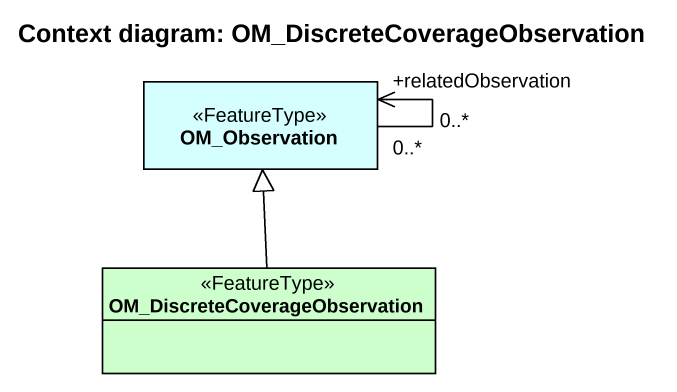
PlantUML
@startuml
title Context diagram: OM_DiscreteCoverageObservation
hide circle
hide empty members
class OM_Observation <<FeatureType>> #D5FFFF
class "OM_DiscreteCoverageObservation" as OM_DiscreteCoverageObservati <<FeatureType>> #CCFFCC
OM_Observation "0..*" --> "+relatedObservation\n0..*" OM_Observation
OM_DiscreteCoverageObservati -up-|> OM_Observation
@enduml
